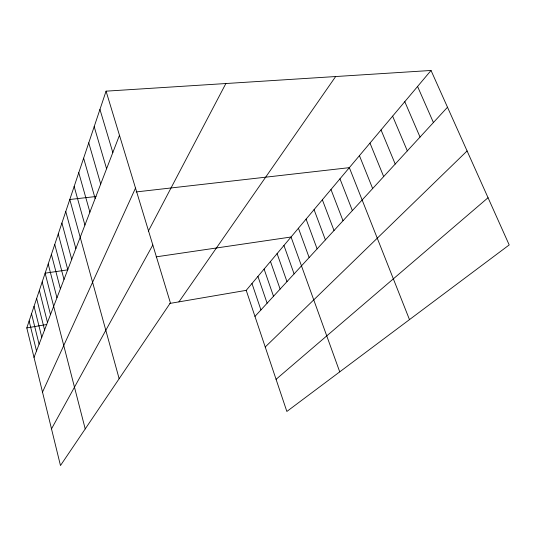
<?xml version="1.0" encoding="UTF-8"?>
<svg xmlns="http://www.w3.org/2000/svg" width="536" height="536" viewBox="0 0 536 536"><rect width="100%" height="100%" fill="white"/><g stroke="black" fill="none" stroke-linecap="round" stroke-linejoin="round"><path stroke-width="0.8" d="M106.061 91.16L170.401 302.874L60.474 465.536L26.8 327.925L106.061 91.16L431.024 70.464L509.2 244.932L286.854 411.46L246.218 290.351L431.024 70.464M34.016 357.405L119.468 135.28M42.512 392.118L135.514 188.076M148.325 231.197L225.87 83.529M51.503 428.867L152.814 244.999M178.924 301.875L335.65 76.541M254.962 316.408L447.5 107.234M265.233 347.006L467.091 150.944M276.074 379.314L488.048 197.73M26.8 327.925L46.766 324.508M169.872 303.423L246.218 290.351M67.811 269.843L45.131 273.179L85.217 428.921M156.177 256.845L291.055 237.006L339.737 371.857M96.044 196.504L69.794 199.499L119.146 378.711M136.157 191.935L349.345 167.654L409.484 319.617M417.578 86.47L433.416 122.536M404.794 101.679L420.036 137.069M392.627 116.151L407.32 150.884M381.036 129.94L395.213 164.043M369.987 143.092L383.669 176.579M359.428 155.648L372.654 188.545M339.965 178.81L352.366 210.588M330.98 189.503L343 220.758M322.35 199.767L334.022 230.52M314.062 209.63L325.399 239.887M306.096 219.103L317.111 248.885M298.431 228.222L309.145 257.541M283.946 245.461L294.096 273.889M277.092 253.615L286.981 281.621M270.486 261.481L280.12 289.072M264.101 269.072L273.501 296.267M257.937 276.409L267.109 303.209M251.98 283.497L260.932 309.922M99.944 109.431L112.828 152.532M94.189 126.63L106.59 168.76M88.755 142.851L100.701 184.056M83.623 158.187L95.147 198.494M78.765 172.693L89.901 212.142M74.162 186.448L84.929 225.066M65.761 211.546L75.864 248.63M61.915 223.023L71.717 259.397M58.25 233.977L67.771 269.655M54.746 244.436L64.005 279.45M51.402 254.439L60.401 288.81M48.2 264.007L56.957 297.761M42.183 281.963L50.505 314.545M39.363 290.398L47.476 322.417M36.649 298.498L44.568 329.975M34.043 306.284L41.775 337.238M31.537 313.774L39.088 344.219M29.125 320.984L36.502 350.939"/></g></svg>
